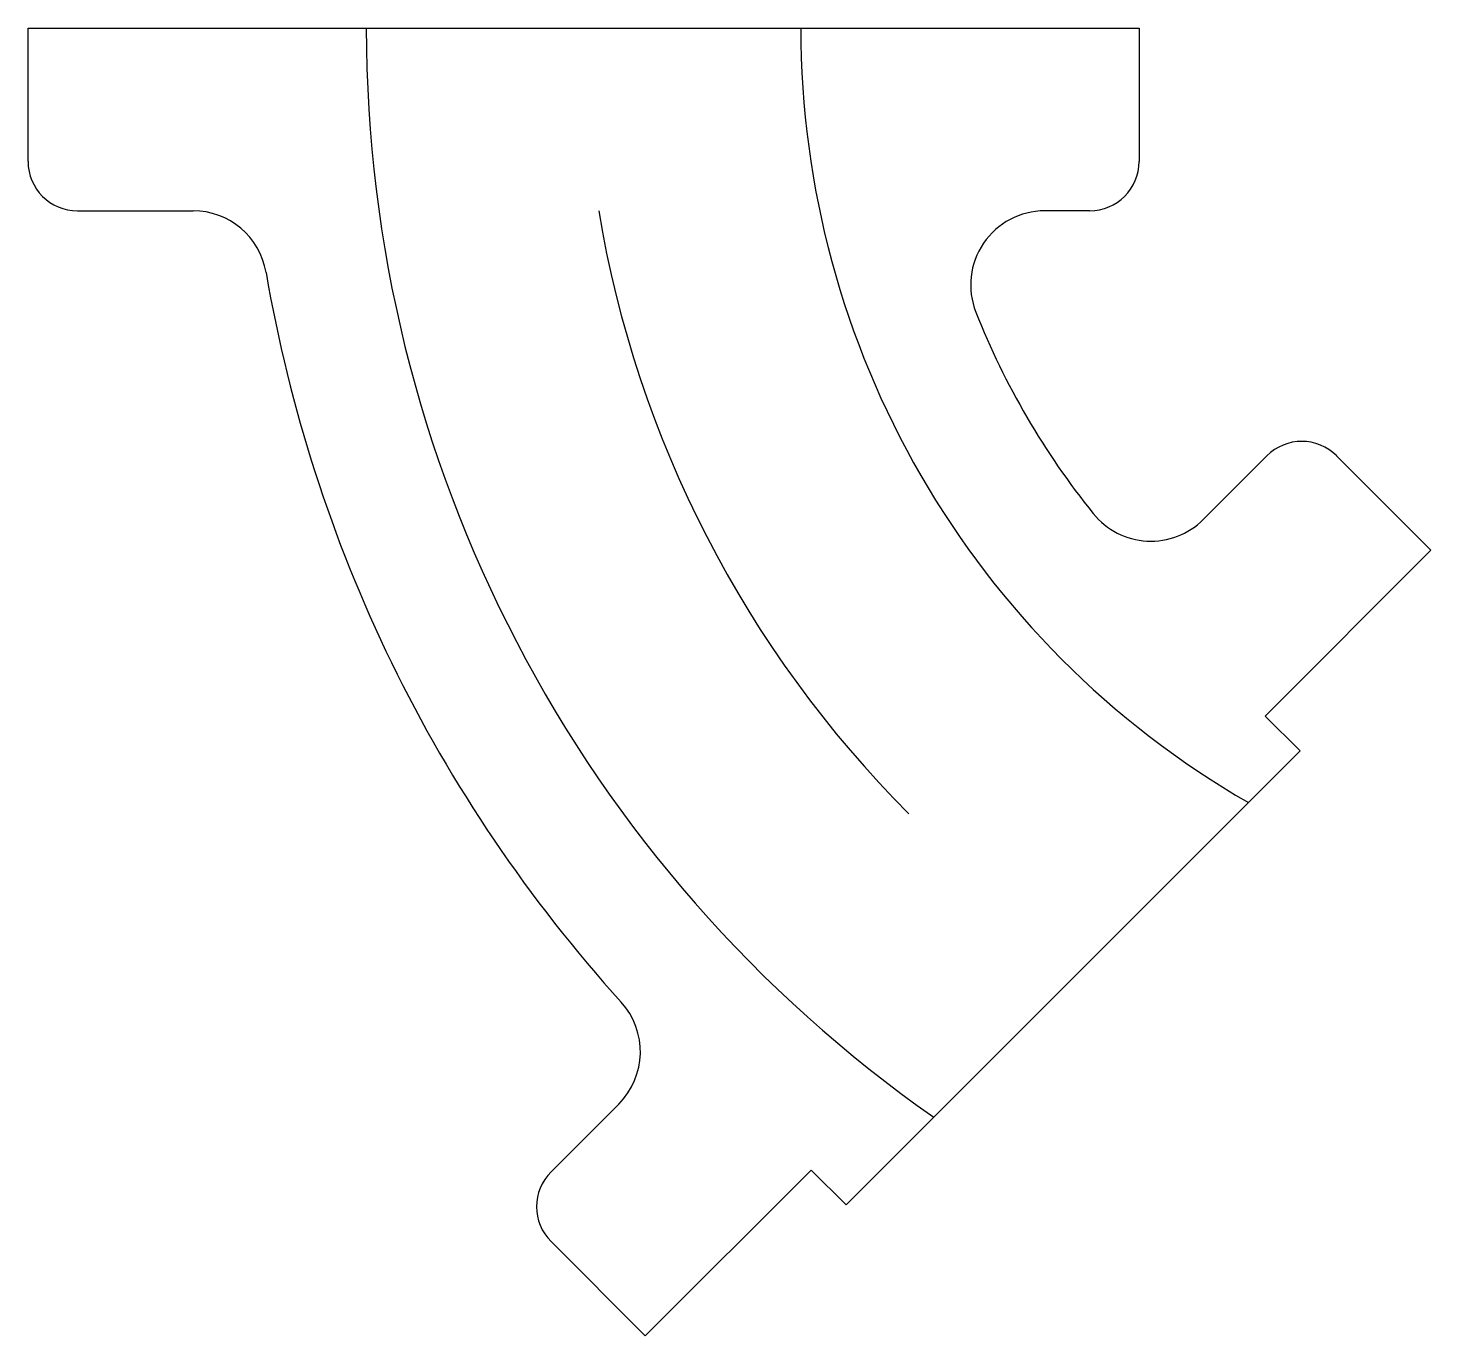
# Model space of a CAD drawing. Header units: inches. Extents: x -88 to 197, y -15 to 250.
import ezdxf

# ---------------------------------------------------------------- set-up
doc = ezdxf.new("R2010")
doc.units = ezdxf.units.IN
doc.header["$MEASUREMENT"] = 0

msp = doc.modelspace()

# ---------------------------------------------------------------- linework, layer by layer
for p, q in [((-87.5, 223), (-87.5, 250)), ((-87.5, 250), (25, 250)), ((25, 250), (137.5, 250)), ((137.5, 250), (137.5, 223)), ((-77.5, 213), (-54.09, 213)), ((127.5, 213), (118.4, 213)), ((163.38, 163.38), (150.51, 150.51)), ((177.52, 163.38), (196.61, 144.29)), ((196.61, 144.29), (163.03, 110.7)), ((163.03, 110.7), (170.1, 103.63)), ((170.1, 103.63), (78.17, 11.71)), ((18.42, 18.42), (32.12, 32.12)), ((71.1, 18.78), (37.51, -14.81)), ((78.17, 11.71), (71.1, 18.78)), ((37.51, -14.81), (18.42, 4.28))]:
    msp.add_line(p, q)
for centre, radius, start, end in [((250, 250), 269, 180, 235.0624), ((250, 250), 181, 180, 240.0504), ((-77.5, 223), 10, 180, 270), ((127.5, 223), 10, 270, 0), ((-54.09, 198), 15, 9.704, 90), ((250, 250), 225, 189.465, 225), ((118.4, 198), 15, 90, 201.561), ((250, 250), 293.5, 189.704, 222.213), ((250, 250), 156.5, 201.561, 218.9148), ((170.45, 156.31), 10, 45, 135), ((139.9, 161.11), 15, 218.9148, 315), ((21.51, 42.72), 15, 315, 42.213), ((25.49, 11.35), 10, 135, 225)]:
    msp.add_arc(centre, radius, start, end)

doc.saveas('drawing.dxf')
